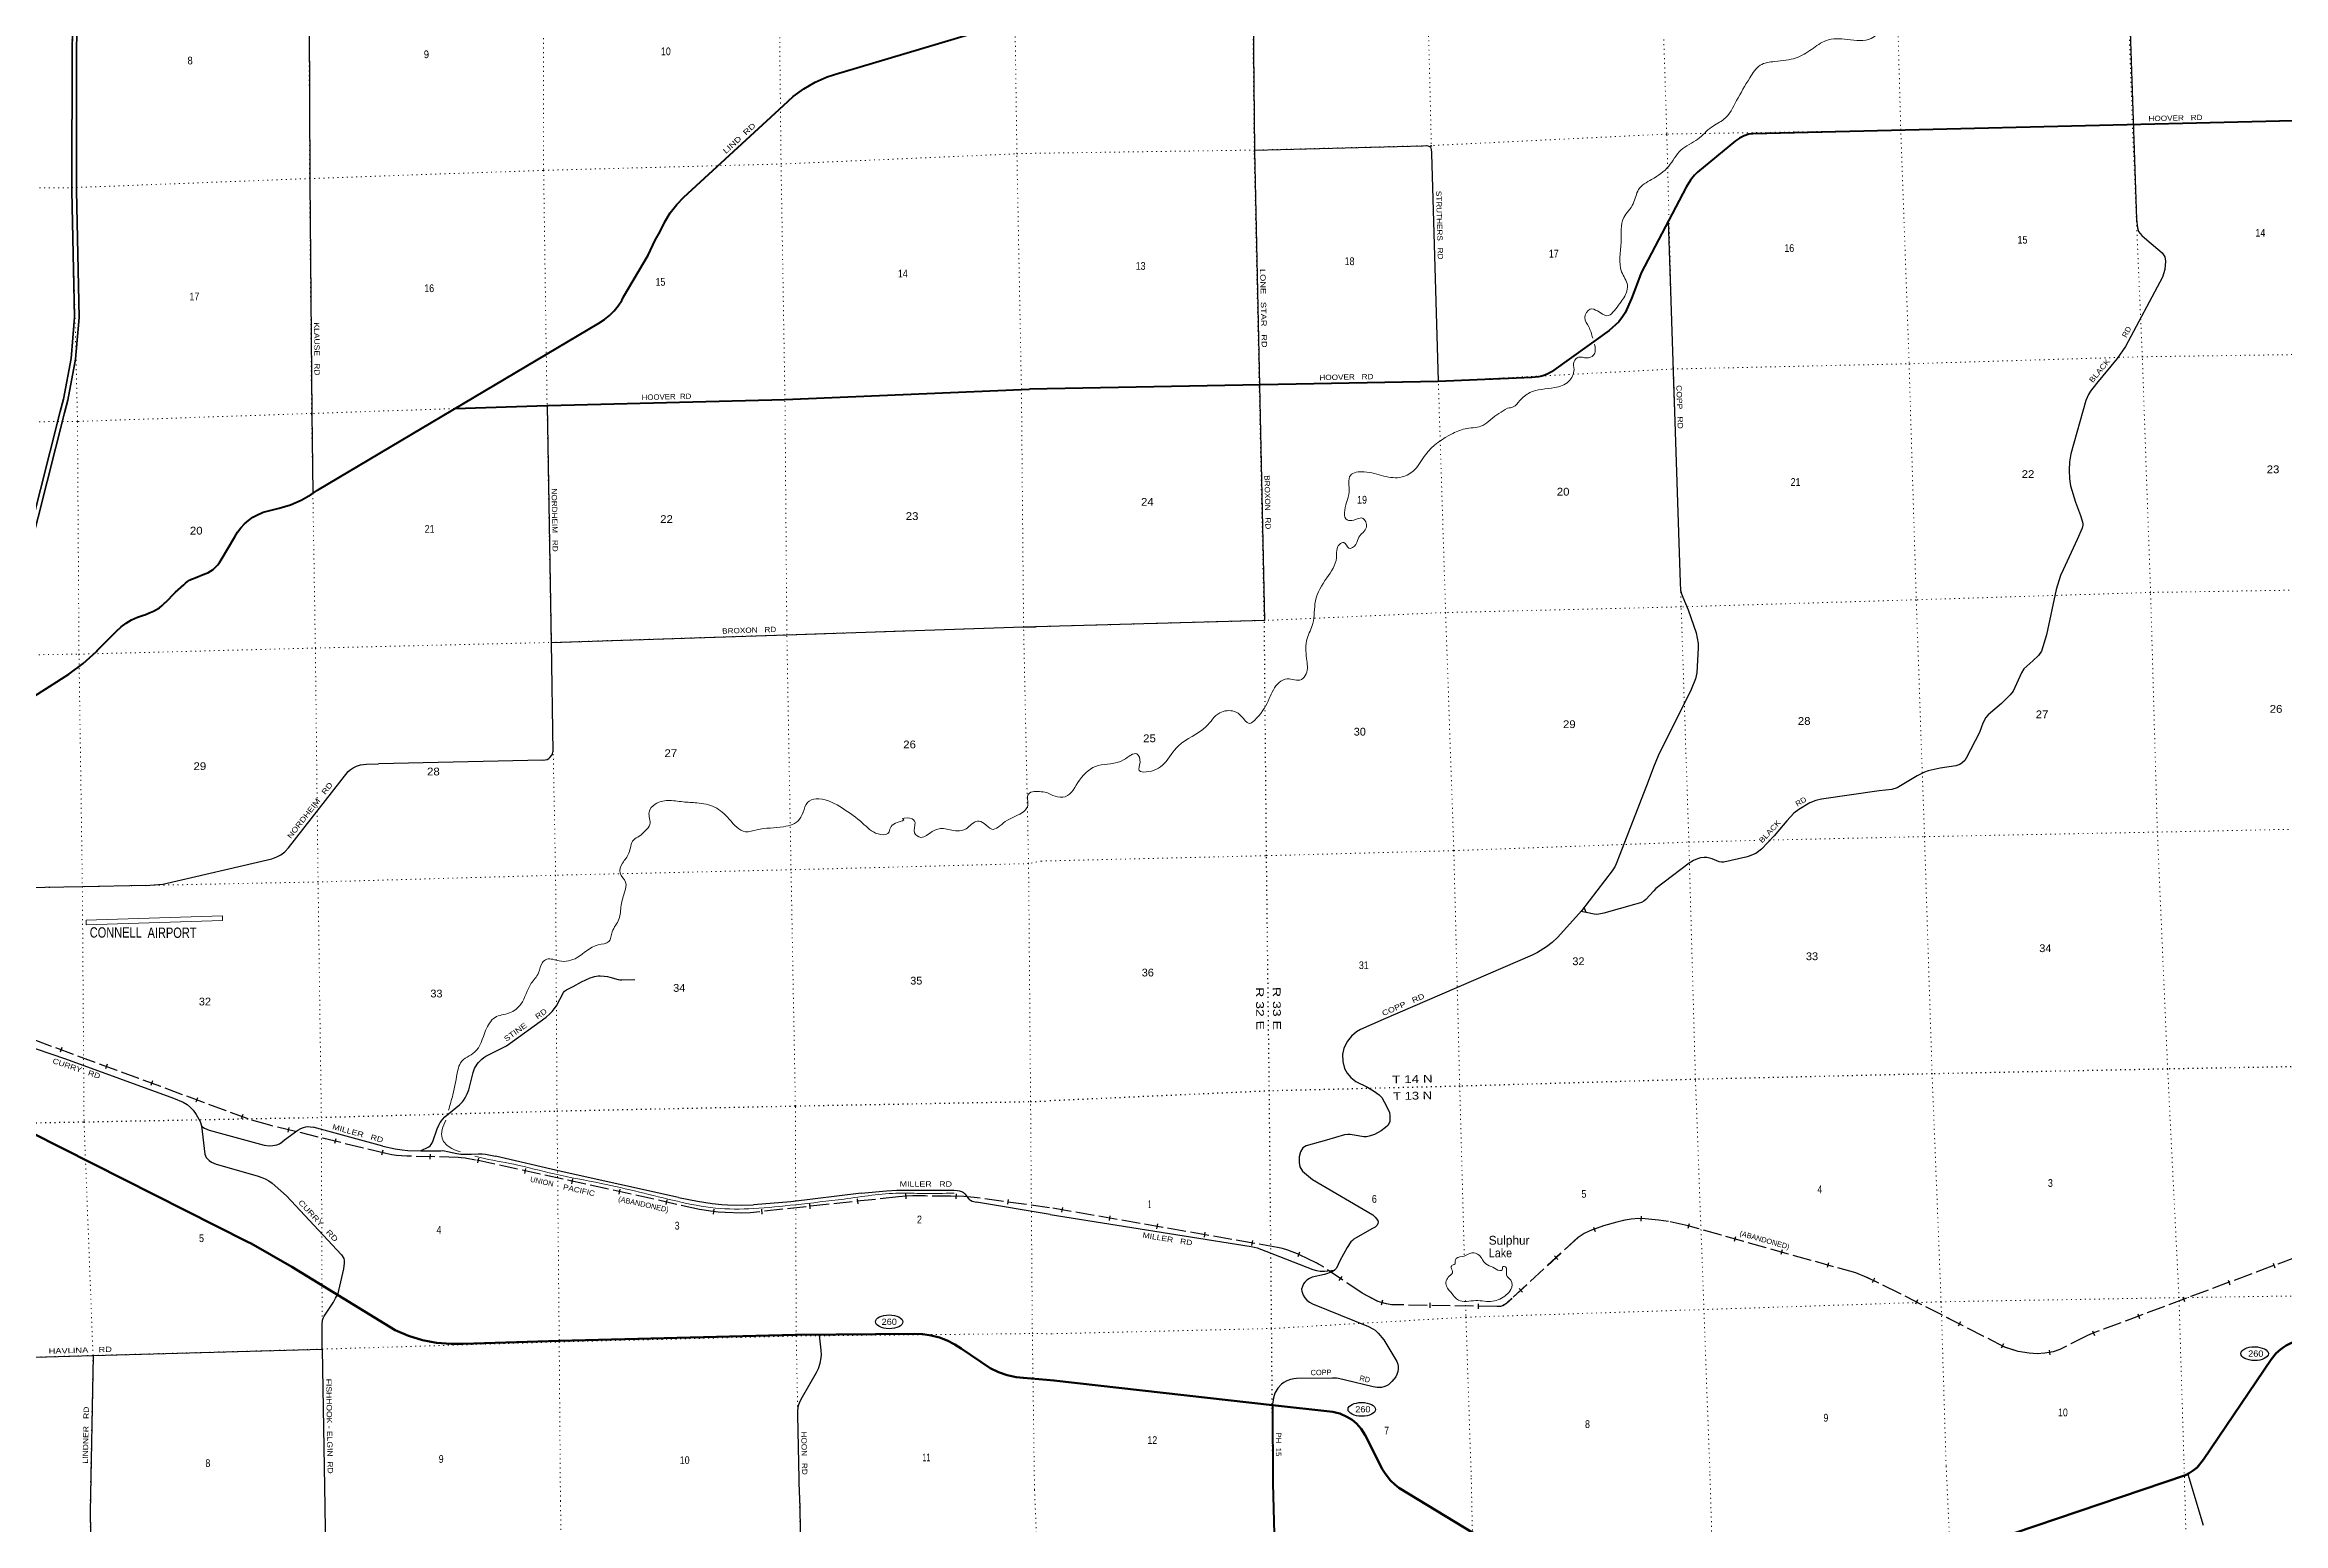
# Model space of a CAD drawing. Header units: feet. Extents: x 501257 to 757852, y -360805 to -170898.
# Drawn here: x 544469 to 594971, y -314379 to -281045 of the extents above; entities that cross this region are included whole.
import ezdxf
from ezdxf.enums import TextEntityAlignment as Align

# ---------------------------------------------------------------- set-up
doc = ezdxf.new("R2010")
doc.units = ezdxf.units.FT
doc.header["$LTSCALE"] = 70
doc.linetypes.add('DOTTED', pattern=[1.5, 0.3, -1.2])
doc.linetypes.add('LONG_DASHED', pattern=[7.5, 6, -1.5])
for name, color, linetype, lineweight in [('17', 7, 'Continuous', 25), ('20', 7, 'Continuous', 35), ('23', 7, 'Continuous', 70), ('26', 7, 'Continuous', 40), ('27', 7, 'Continuous', 13), ('29', 7, 'Continuous', 25), ('30', 7, 'Continuous', 25), ('34', 7, 'Continuous', 25), ('36', 7, 'Continuous', 13), ('39', 7, 'Continuous', 13), ('6', 7, 'DOTTED', 25), ('63', 7, 'Continuous', 25), ('7', 7, 'DOTTED', 13)]:
    doc.layers.add(name, color=color, linetype=linetype, lineweight=lineweight)
doc.layers.add('41', color=7, linetype='Continuous')

msp = doc.modelspace()

# ---------------------------------------------------------------- linework, layer by layer
at = {"layer": '17'}
for centre, major_axis in [((563518.02, -309838.04), (-309.24, 1)), ((594326.14, -310556.34), (309.24, -1)), ((574180.95, -311812.25), (309.24, -1))]:
    msp.add_ellipse(centre, major_axis=major_axis, ratio=0.500121, dxfattribs=at)
at = {"layer": '20'}
for points in [[(543034.38, -296349.52), (544819.2, -289315.96), (544893.04, -289033.37), (545066.2, -288117.4), (545142.67, -287188.36), (545082.15, -284340.84), (545085.21, -281116.34), (545094.33, -280824.93), (545171.02, -280092.73), (545323.83, -279372.57), (545431.07, -279042.12)], [(543131.31, -296374.12), (544916.04, -289340.9), (544990.66, -289055.32), (545165.43, -288130.83), (545242.76, -287191.41), (545182.15, -284339.82), (545185.21, -281117.95), (545194.17, -280831.71), (545269.93, -280108.36), (545420.56, -279398.45), (545526.19, -279072.99)]]:
    msp.add_lwpolyline(points, dxfattribs=at)
at = {"layer": '23'}
msp.add_line((567234.37, -311161.52), (572171.55, -311717.08), dxfattribs=at)
for points in [[(567241.16, -311162.3), (566549.46, -311102.95), (566385.59, -311082.49), (566183.98, -311037.73), (565988.14, -310972.15), (565800.24, -310886.46), (565145.5, -310441.8), (564999.34, -310348.38), (564829.59, -310262.45), (564651.79, -310194.73), (564467.88, -310145.97), (564279.89, -310116.7), (564089.86, -310107.24), (561446.99, -310133.62), (561422.42, -310133.87), (561396.99, -310134.5), (556074.4, -310266.37), (553908.47, -310335.07), (553636.21, -310337.99), (553309.58, -310310.13), (552987.64, -310248.28), (552673.94, -310153.11), (552371.9, -310025.68), (550045.99, -308598.53), (549124.63, -308070.92), (549045.3, -308031.29), (543461.01, -305214.46)], [(593174.83, -312944.84), (594700.95, -310688.56), (594815.34, -310548.25), (594907.74, -310463.11), (594969.64, -310415.57), (595034.74, -310374.56), (595142.3, -310319.68), (595232.44, -310282.89), (595336.05, -310249.52), (595396.38, -310234.64), (595530.47, -310213.58), (595997.26, -310116.03), (596116.05, -310083.86), (596169.21, -310062.39), (596217.31, -310038.02), (596407.82, -309920.9), (598696.28, -308605.4)], [(572171.55, -311717.08), (573529.64, -311869.9), (573618.24, -311887.16), (573690.57, -311908.87), (573843.58, -311978.65), (573965.41, -312048.79), (574061.83, -312131.51), (574167.93, -312251.43), (574260.09, -312393.48), (574647.41, -313165.26), (574692.92, -313238.7), (574731.49, -313291.78), (574833.44, -313412.45)], [(574833.44, -313412.45), (574924.78, -313503.87), (575015.5, -313578.15), (577332.03, -314985.18), (577391.83, -315014.07), (577433.07, -315026.45), (577490.8, -315038.83), (577648.35, -315062.49), (577742.35, -315073.9), (577857.82, -315082.15), (577998.94, -315079.65), (588241.26, -314736.13), (588510.01, -314713.61), (588900.5, -314606.83), (592766.6, -313292.81), (592848.7, -313252.15), (592939.42, -313190.26), (593026.02, -313120.11), (593174.83, -312944.84)]]:
    msp.add_lwpolyline(points, dxfattribs=at)
at = {"layer": '26'}
for p, q in [((553729.41, -289247.41), (555800.67, -289175.33)), ((553730.71, -289248.05), (555800.67, -289175.33)), ((572171.55, -311717.08), (572177.18, -313478.94))]:
    msp.add_line(p, q, dxfattribs=at)
for points in [[(543344.41, -296296.5), (545013.62, -295233.08), (545336.69, -294994.48), (545633.04, -294723.43), (545651.18, -294704.88), (546085.67, -294267.94), (546190.54, -294170.71), (546305, -294084.97), (546427.79, -294011.67), (546557.58, -293951.6), (546692.93, -293905.43), (546724.83, -293896.8), (546848.28, -293841.61), (546921.35, -293814.18), (546991.15, -293779.27), (547056.92, -293737.26), (547117.93, -293688.6), (547173.53, -293633.83), (547189.07, -293616.28), (547415.08, -293385.52), (547608.35, -293217.95), (547645.53, -293180.96), (547686.37, -293148.07), (547730.43, -293119.62), (547777.22, -293095.94), (547826.23, -293077.27), (547862.35, -293067.12), (548083.52, -292975.45), (548148.96, -292947.69), (548211.13, -292913.25), (548269.37, -292872.5), (548323.02, -292825.88), (548371.51, -292773.91), (548414.31, -292717.16), (548448.41, -292660.94), (548756.26, -292140.29), (548817.78, -292036.05), (548889.86, -291938.82), (548971.7, -291849.66), (549062.42, -291769.54), (549161.02, -291699.34), (549266.41, -291639.83), (549377.44, -291591.67), (549393.22, -291585.92), (549759.23, -291494.96), (550009.71, -291417.82), (550250.75, -291314.93), (550479.72, -291187.41), (550622.91, -291090.48), (556970.92, -287319.7), (557094.64, -287239.99), (557209.35, -287147.79), (557313.79, -287044.11), (557406.83, -286930.07), (557487.43, -286806.94), (557528.63, -286730.89), (558080.31, -285791.75), (558242.65, -285447.19), (558355.53, -285251.71), (558457.73, -285038.37), (558581.66, -284836.88), (558725.98, -284649.46), (558886.92, -284480.21), (561134.42, -282410.59), (561355.08, -282211.88), (561595.3, -282037.33), (561852.45, -281888.85), (562123.72, -281768.06), (562406.12, -281676.29), (562438.88, -281667.72), (566475.26, -280468.04)], [(598017.58, -282694.15), (583007.51, -283052.65), (582917.32, -283058.62), (582809.27, -283098.73), (582705.15, -283150.29), (582612.25, -283207.21), (581755.24, -283917.45), (581692.55, -283985), (581597.83, -284100.52), (581499.67, -284255.19), (580484.17, -286187.69), (580384.78, -286453.36), (580266.2, -286765.71), (580127.66, -287086.49), (580065.15, -287181.46), (579982.89, -287294.64), (579761.31, -287484.13), (578460.09, -288421.19), (578394.26, -288459), (578315.75, -288497.09), (578246.76, -288518.51), (578170.63, -288535.17), (578015.99, -288544.69), (575909.37, -288633.36), (566687.6, -288813.29)], [(555800.67, -289175.33), (555825.67, -289174.73), (561168.36, -289046.41), (566503.58, -288817.52), (566687.69, -288813.29)], [(572177.18, -313478.94), (572218.04, -315194.68)]]:
    msp.add_lwpolyline(points, dxfattribs=at)
at = {"layer": '29'}
for p, q in [((555703.06, -297175.73), (551995.7, -297254.56)), ((579243.93, -300610), (579202.91, -300487.93)), ((579243.93, -300610), (579125.54, -300588.52)), ((552095.4, -305874.82), (550520.73, -305451.64)), ((567148.5, -307420.97), (565490.87, -307143.21)), ((550728.31, -310454.05), (550787.82, -314003.37)), ((545558.06, -310596.58), (545490.26, -314130.13)), ((561492.95, -313743.48), (561459.38, -311932.48))]:
    msp.add_line(p, q, dxfattribs=at)
for points in [[(550275.64, -273470.67), (550427.18, -278753.52), (550446.36, -284060.75), (550446.36, -284109.66), (550491.75, -289355.45), (550520.4, -291151.37)], [(591368.76, -276279.75), (591660.8, -284974.92), (591684.59, -285174.86), (591709.57, -285255.8), (591778.66, -285343.61), (591890.87, -285445.69), (592241.37, -285735.29), (592298.89, -285823.35), (592314.5, -285924.38), (592297.01, -286114.26), (592246.68, -286287.01), (591415.23, -287847.44), (591223.21, -288115.2), (590755.71, -288683.5), (590620.9, -288854.91), (590575, -288931.46), (590521.3, -289063.34), (590183.03, -290270.19), (590151.68, -290449.79), (590141.48, -290633.52), (590146.58, -290832.56), (590172.08, -290989.6), (590287.66, -291354.64), (590399.17, -291661.39), (590447.5, -291830.32), (590452.6, -291876.25), (590435.17, -291940.25), (590323.49, -292201.51), (590003.77, -292881.66), (589945.12, -293012.8), (589845.49, -293330.08), (589629.64, -294351.88), (589514.14, -294718.96), (589446.42, -294812.73), (589319.87, -294937.48), (589121.42, -295117.04), (589063.32, -295203.2), (588876.61, -295617.2), (588812.96, -295702.38), (588618.25, -295893.68), (588317.07, -296150.7), (588259.48, -296211.77), (588194.87, -296341.78), (588115.56, -296549.67), (587815.58, -297126.91), (587785.15, -297181.46), (587729.05, -297237.6), (587678.05, -297273.33), (587586.09, -297303.17), (587229.26, -297352.43), (586963.47, -297412.99), (586877.3, -297441.74), (586709.73, -297529.57), (586257.91, -297799.29), (586142.86, -297834.72), (585855.44, -297868.08), (584550.57, -298053.28), (584429.17, -298082.25), (584291.46, -298138.39), (584043.08, -298286.45), (583929.34, -298368.06), (583770, -298540.59), (583483.94, -298883.75), (583202.43, -299184.48), (583072.5, -299276.5), (582901.88, -299344.8), (582850.64, -299363.26), (582353.36, -299475.54), (582297.26, -299478.1), (582248.81, -299465.34), (582090.06, -299402.03), (581965.74, -299370.92), (581909.64, -299365.82), (581825.48, -299376.02), (581759.49, -299396.1), (581667.37, -299433.44), (581569.64, -299496.61), (580818.18, -300071.39), (580771.61, -300117.39), (580591.22, -300316.36), (580546.26, -300353.95), (580496.86, -300380.16), (580335.44, -300430.93), (579641.2, -300623.52), (579530.35, -300646.82), (579474.25, -300651.92), (579423.25, -300646.82), (579243.93, -300610)], [(571719.36, -278901.56), (571760.97, -283425.29), (571984.47, -294024.92), (566820.26, -294166.38)], [(571762.53, -283419.4), (575563.82, -283321.75), (575637.88, -283318.78), (575670, -283321.76), (575692.29, -283328.89), (575715.2, -283340.8), (575730.6, -283357.16), (575742.56, -283376.5), (575751, -283405.64), (575757.42, -283475.29), (575758.6, -283499.09), (575909.37, -288632.17)], [(581091.98, -285004.37), (581364.17, -293172.57), (581376.61, -293344.9), (581395.7, -293423.7), (581425.12, -293498.75), (581545.91, -293783.06), (581725.3, -294301.23), (581770.01, -294541.56), (581774.43, -294643.77), (581740.91, -295203.11), (581713.23, -295337.86), (581615.09, -295577.6), (580870.05, -297074.93), (580760.39, -297336.13), (580640.71, -297656.04), (580007.7, -299303.01), (579923.03, -299510.05), (579892.43, -299576.39), (579831.29, -299670.99), (579137.82, -300572.55), (578606.71, -301164.97), (578479.66, -301283.54), (578347.06, -301380.51), (578148.15, -301508.1), (578022.81, -301573.71), (574666.35, -303021.72)], [(555800.67, -289175.33), (555891.43, -294520.8), (555932.37, -296990.08)], [(555891.43, -294520.8), (561211.86, -294348.65), (566552.31, -294172), (566820.26, -294166.38)], [(546744.59, -300003.23), (547129.66, -299973.55), (549591.1, -299398.22), (549701.55, -299357.88), (549794.47, -299307.01), (549883.88, -299242.11), (549969.79, -299152.65), (551310.96, -297431.92), (551358.29, -297391.57), (551423.17, -297344.21), (551498.55, -297307.37), (551594.98, -297281.07), (551729.97, -297265.28), (551995.7, -297254.56)], [(555703.06, -297175.73), (555758.72, -297170.55), (555800.79, -297160.03), (555837.61, -297138.98), (555863.91, -297116.18), (555909.49, -297058.29), (555921.76, -297031.98), (555932.37, -296990.08)], [(546744.59, -300003.23), (545317, -300027.85), (542339.37, -300086.77)], [(555780.02, -302970.66), (555864.04, -302897.41), (555919.26, -302840.4), (556010.43, -302714.11), (556171.73, -302412.4), (556195.4, -302381.7), (556241.86, -302349.25), (556389.13, -302279.08), (556574.97, -302173.84), (556774.84, -302082.62), (556823.05, -302064.21), (556868.63, -302051.93), (556954.54, -302039.65), (557002.75, -302040.52), (557091.29, -302044.91), (557164.05, -302054.56), (557216.65, -302065.08), (557402.49, -302121.21), (557439.3, -302128.23), (557490.15, -302128.23), (557781.18, -302121.21)], [(554420.36, -303849.75), (554883.65, -303615.57), (555780.02, -302970.66)], [(543636.03, -303466.21), (544937.51, -303905.71), (547373.84, -304798.59)], [(574666.35, -303021.72), (574151.43, -303243.86), (574062.84, -303296.9), (573953.43, -303399.01), (573858.83, -303511.25), (573775.57, -303668.34), (573746.62, -303812.37), (573757.94, -303969), (573792.52, -304123.68), (573851.87, -304234), (573935.33, -304332.93), (574049.69, -304417.24), (574314.15, -304548.08), (574470.86, -304644.25), (574573.99, -304719.34), (574634.06, -304782.05), (574688.39, -304878.96), (574807.47, -305113.78), (574817.67, -305200.54), (574814.7, -305320.21), (574803.86, -305362.05), (574773.48, -305408.09), (574715.67, -305458.27), (574620.77, -305533.65), (574470.86, -305613.93), (574348.45, -305654.76), (574290, -305664.34), (574228.53, -305664.56), (574009.8, -305631.02), (573920.03, -305616.48), (573868.93, -305614.36), (573792.05, -305625.64), (573383.08, -305738.94), (572924.51, -305873.91), (572854.07, -305917.59), (572796.09, -306002.75), (572767.37, -306121.74), (572768.44, -306247.32), (572782.67, -306346.29), (572845.73, -306440.32), (573068.05, -306632.87), (574429.45, -307424.83), (574463.21, -307452.51), (574486.16, -307476.74), (574542.27, -307557.13), (574552.47, -307590.3), (574547.37, -307624.74), (574526.97, -307661.75), (574509.11, -307682.17), (574481.06, -307706.4), (574409.66, -307740.86), (574005.73, -307977.68), (573971.04, -308001.14), (573935.34, -308036.87), (573851.19, -308165.73), (573685.37, -308465.54)], [(552944.8, -305986.29), (553132.96, -305890.38), (553165.39, -305866.7), (553188.19, -305840.39), (553212.73, -305805.31), (553227.64, -305771.1), (553322.31, -305490.44), (553358.25, -305405.37), (553388.93, -305343.1), (553416.1, -305305.38), (553440.65, -305275.56), (553497.63, -305216.8), (553823.73, -304946.67), (553893.86, -304874.75), (553914.03, -304845.81), (553953.47, -304785.29), (554001.69, -304694.95), (554037.62, -304606.37), (554132.3, -304213.45), (554146.32, -304173.1), (554167.36, -304123.98), (554226.97, -304031.02), (554256.78, -303990.67), (554301.92, -303942.87), (554329.97, -303915.68), (554377.31, -303878.85), (554420.36, -303849.75)], [(547373.84, -304798.59), (547592.5, -304888.44), (547680.16, -304941.06), (547753.79, -305004.21), (547816.91, -305067.36), (547887.03, -305162.08), (547974.69, -305319.94), (548006.25, -305418.17)], [(548006.25, -305418.17), (548033.42, -305448.86), (548072.87, -305474.31), (548178.06, -305516.4), (549415.79, -305853.19), (549528, -305867.21), (549612.15, -305863.71), (549701.56, -305846.16), (549762.92, -305821.61), (549813.77, -305790.03), (549878.63, -305737.42), (550176.67, -305516.4), (550245.04, -305477.8), (550302.89, -305453.26), (550359, -305439.21), (550404.58, -305435.72), (550455.42, -305439.21), (550520.73, -305451.64)], [(548006.25, -305418.17), (548083.73, -306058.78), (548113.54, -306134.21), (548174.89, -306199.11), (548232.75, -306239.46), (548336.19, -306283.3), (549261.88, -306549.93), (549368.83, -306583.26), (549438.96, -306614.83), (549523.11, -306660.44), (549598.5, -306711.31), (549796.61, -306881.46), (549921.08, -306998.98), (551162.35, -308325.08), (551213.21, -308411.04), (551225.47, -308458.4), (551227.23, -308516.29), (551211.44, -308640.82), (551071.2, -309226.71)], [(552095.4, -305874.82), (552372.52, -305938.25), (552532.06, -305962.8), (552663.55, -305975.08), (552959.84, -305983.85)], [(552959.84, -305983.85), (553232.46, -305984.73), (553400.76, -305979.47), (553444.15, -305979.03), (553483.6, -305983.41), (553553.29, -305997.01), (553765.42, -306042.61), (553852.2, -306055.77), (553899.54, -306061.91), (553930.22, -306061.91), (554093.27, -306056.65), (554258.07, -306049.63), (554300.14, -306048.75), (554339.59, -306051.39), (554410.59, -306061.91), (554635.2, -306106.71)], [(558770.04, -307035.23), (556121.43, -306445.3), (554635.2, -306106.71)], [(558770.04, -307035.23), (559194.62, -307119.18), (559524.22, -307168.3), (559741.61, -307192.86), (559874.86, -307199.87), (560183.42, -307206.89), (560455.47, -307202.09)], [(562887.34, -306938.96), (561300.7, -307132.39), (560455.47, -307202.09)], [(562887.34, -306938.96), (563456.64, -306882.39), (563695.07, -306868.36), (564974.9, -306868.36)], [(564974.9, -306868.36), (565054.67, -306874.49), (565107.27, -306885.02), (565172.13, -306909.57), (565194.93, -306923.61), (565222.98, -306949.92), (565300.12, -307048.15), (565328.17, -307077.97), (565356.22, -307099.01), (565391.28, -307114.8), (565431.61, -307128.83), (565490.87, -307143.21)], [(567148.5, -307420.97), (571686.72, -308137.72), (571823.83, -308172.11), (572020.76, -308242.24), (573078.5, -308662.05), (573160.37, -308684.51), (573241.72, -308696.51), (573338.61, -308697.78), (573572.35, -308671.79)], [(573685.37, -308465.54), (573608.92, -308626.33), (573568.99, -308675.96), (573517.12, -308707.99), (573342.64, -308769.54), (573063.21, -308834.3), (573005.41, -308860.49), (572943.35, -308898.1), (572897.45, -308941.48), (572864.3, -308984.86), (572842.54, -309040.74), (572826.04, -309099.69), (572828.59, -309150.73), (572859.39, -309233.59), (572894.9, -309296.18), (572940.8, -309347.22), (572999.46, -309391.87), (573069.78, -309430.54), (574336.69, -309941.4), (574435.18, -309995.38), (574483.64, -310028.55), (574519.34, -310060.45), (574552.49, -310091.07), (574677.59, -310241.09), (574972.84, -310731.52), (574993.66, -310795.37), (575003.86, -310846.41), (575003.86, -310894.89), (574992.84, -310956.49), (574970.71, -311027.58), (574947.76, -311076.07), (574861.92, -311186.11), (574802.41, -311243.21), (574784.55, -311259.8), (574738.65, -311285.32), (574676.73, -311304.61), (574626.44, -311318.49), (574583.09, -311321.04), (574529.54, -311319.77), (574437.07, -311305.95), (573811.28, -311154.01), (573657.4, -311118.17), (573608.94, -311111.79), (573591.09, -311110.52), (573521.55, -311106.54), (572706.19, -311116.9), (572649.9, -311123.31), (572576.14, -311139.86), (572494.53, -311170.49), (572425.68, -311206.21), (572372.08, -311242.65), (572290.52, -311336.35), (572224.14, -311446.61), (572191.06, -311550.7), (572167.34, -311698.43)], [(550728.31, -310454.05), (550727.57, -309900.28), (550737.21, -309799.42), (550751.23, -309755.56), (550773.15, -309707.33), (550874.84, -309549.46), (550983.54, -309391.59), (551030.87, -309305.63), (551071.2, -309226.71)], [(540283.45, -310749.56), (545558.06, -310596.58), (550728.31, -310454.05), (550729, -310454.03)], [(561459.38, -311932.48), (561458.87, -311838.56), (561476.4, -311726.3), (561504.45, -311638.59), (561560.56, -311526.33), (561883.14, -310982.56), (561925.22, -310887.84), (561960.28, -310768.56), (561988.34, -310649.28), (561991.84, -310586.13), (561988.34, -310477.38), (561948.39, -310141.75)], [(592821.93, -313270.42), (593164.16, -314419.9)], [(550787.82, -314003.37), (550941.69, -325176.98)], [(561492.95, -313743.48), (561535.2, -315519.88), (561577, -323354.12), (561723.97, -331530.22)], [(545490.26, -314130.13), (545525.18, -315882.06), (556500.22, -315614.12), (556951.76, -315574.43), (556981.34, -315572.98), (557014.94, -315575.57), (557130.82, -315601.3), (557281.17, -315640.23), (557332.87, -315647.99), (557378.45, -315644.24), (557619.38, -315594.74), (557723.16, -315578.15), (557897.15, -315572.33), (567345.87, -315390.49)]]:
    msp.add_lwpolyline(points, dxfattribs=at)
at = {"layer": '34', "linetype": 'LONG_DASHED', "lineweight": 13}
for points in [[(567136.4, -307261.83), (565438.49, -307030.05), (565200.78, -307010.63), (564909.7, -307000.92), (564332.42, -306997.27), (564055.9, -306997.27), (563905.51, -307002.14), (563730.87, -307016.68), (560383.54, -307375.88), (560189.49, -307380.73), (559820.8, -307371.02), (559663.14, -307361.31), (559490.92, -307341.9), (559347.81, -307320.05), (559238.66, -307298.21), (554188.55, -306186.68), (553950.85, -306142.99), (553861.1, -306133.28), (553795.61, -306128.43), (552633.82, -306097.52), (552519.75, -306092.02), (552402.91, -306082.93), (552296.18, -306068.36), (552167.05, -306041.1), (549545.6, -305403.03), (549056.3, -305258.58), (539612.73, -301774.74)], [(595243.49, -308384.38), (590714.73, -310077.41), (590551.53, -310144.81), (589926.4, -310460.11), (589780.74, -310511.38), (589595.18, -310539.95), (589419.14, -310554.23), (589237.73, -310544.38), (588990.92, -310501.86), (588687.3, -310405.7), (586320.26, -309193.16), (585581.6, -308831.95), (585329.67, -308733.27), (581549.5, -307672.65), (581105.95, -307571.58), (580878.67, -307539.51), (580577.18, -307513.99), (580429.56, -307505.49), (580260.07, -307521.67), (580120.67, -307539.81), (579934.15, -307585.94), (579636.91, -307671.93), (579325.13, -307785.89), (579201.42, -307843.02), (579062.42, -307930.35), (577569.09, -309307.4), (577446.92, -309420), (577360.09, -309471.17), (577312.51, -309485.45), (577229.25, -309490.21), (574975.72, -309451.13), (574853.85, -309448.56), (574739.66, -309429.52), (574596.92, -309391.43), (574533.82, -309368), (574193.72, -309187.64), (573305.14, -308589.27), (573154.94, -308504.16), (572770.36, -308318.92), (572511.76, -308219.13), (572396.37, -308179.86), (572283.69, -308156.45), (567137.71, -307258.36)]]:
    msp.add_lwpolyline(points, dxfattribs=at)
at = {"layer": '36'}
for p, q in [((545400.8, -300785.27), (548478.11, -300686.62)), ((545400.8, -300785.27), (545404, -300885.22)), ((545404, -300885.22), (548481.31, -300786.57)), ((548478.11, -300686.62), (548481.31, -300786.57))]:
    msp.add_line(p, q, dxfattribs=at)
at = {"layer": '39'}
for points in [[(591236.76, -274133.05), (590849.48, -274035.69), (590502.69, -274030.6), (590259.76, -274191.86), (590006.78, -274550.61), (589473.18, -275089.72), (588905.91, -275386.18), (588502.07, -275426.84), (588193.87, -275497.22), (588127.5, -275698.18), (588234.77, -275975.14), (588377.33, -276285.4), (588141.83, -276557.16), (587861.19, -276868.33), (587811.95, -277167.46), (587908.74, -277758.64), (587645.75, -278119.67), (587354.47, -278215.77), (587181.27, -278481.89), (586925.54, -278816.56), (586990.07, -279014.13), (587159.21, -279271.37), (586962.47, -279558.23), (586464.9, -279893.13), (586137.48, -280255.83), (585927.78, -280645.66), (585675.68, -280901.75), (585138.26, -280923.73), (584659.42, -280950.24), (584330.95, -281147.93), (583982.16, -281340.12), (583502.98, -281420.97), (583171.05, -281506.05), (582935.92, -281789.88), (582639.38, -282304.73), (582352.01, -282724.74), (582073.21, -282899.01), (581765.22, -283172.65), (581381.91, -283422.08), (581106.85, -283783.42), (580721, -284081.22), (580427.63, -284306.18), (580306.51, -284627.3), (580092.51, -284942.78), (580033, -285497.76), (580045.36, -286161.57), (580173.7, -286468.17), (580150.83, -286641.84), (579971.9, -286918.17), (579713.14, -287154.31), (579500.24, -287047.13), (579333.76, -287007.17), (579214.66, -287197.43), (579301.58, -287402.46), (579391.94, -287658.65)], [(579435.72, -287791.36), (579412.05, -288045.62), (579254.7, -288106.05), (579074.8, -288088.58), (578970.97, -288185.86), (578970.38, -288362.97), (578849.79, -288635.78), (578533.62, -288774.79), (577972.8, -288887.95), (577746.61, -289068.9), (577599.78, -289209.56), (577469.63, -289237.09)], [(577469.63, -289237.09), (577090.54, -289492.45), (576911.31, -289627.91), (576554.66, -289695.52), (576237.69, -289808.39), (575621.61, -290287.25), (575372.17, -290629.81), (575090.92, -290790.05), (574683.21, -290770.44), (574234.84, -290673.39), (573924.93, -290753.88), (573898.05, -291124.88), (573838.84, -291361.88), (573851.02, -291758.03), (574000.23, -291760.2), (574210.68, -291722.54), (574285.27, -291919.85), (574118.83, -292143.53), (574049.4, -292310.35), (573888.7, -292393.01), (573780.08, -292269.04), (573678.56, -292309.91), (573611.25, -292611.52), (573393.41, -293063.95), (573137.39, -293585.79), (573076.51, -294096.54), (572951.8, -294431.84), (572935.39, -294881.06), (572927.97, -295229.42), (572819.03, -295357.02), (572500.18, -295343.15), (572319.22, -295422.31), (572094.62, -295786.36), (571810.01, -296230.46), (571638.22, -296345.6), (571470.09, -296186.95), (571305.41, -296074.49), (570981.94, -296107.03), (570671.09, -296418.98), (570043.52, -296851.85), (569725.21, -297248.52), (569315.95, -297440.26), (569161.85, -297410.04), (569180.32, -297224.41), (569107.93, -297033.09), (568809.83, -297169.62), (568237.24, -297293.14), (567814.06, -297622.1), (567493.11, -297998.71), (567263.05, -297988.58), (567077.14, -297906.86), (566903.2, -297883.96)], [(553577.3, -305068.8), (553675.47, -304718.41), (553790.94, -304163.14), (553850.1, -303996.22), (554166.37, -303757.02), (554414.71, -303272.22), (554626.67, -302975.79), (554953.28, -302875.22), (555208.47, -302676.15), (555443.19, -302205.85), (555606.87, -301973.32), (555695.98, -301735), (555796.3, -301663.48), (556072.91, -301701.37), (556478.73, -301626.58), (556952.31, -301338.29), (557195.37, -301266.44), (557270.92, -301044.65), (557423, -300762.13), (557473.52, -300446.46), (557554.23, -300131.88), (557574.04, -299927.9), (557450.99, -299720.21), (557504.32, -299495.07), (557648.23, -299273.21), (557755.43, -298969.9), (557877.59, -298889.66), (558016.52, -298766.62), (558122.75, -298626.45), (558101.96, -298345.17), (558241.16, -298165.74), (558522.13, -298084.69), (558868.86, -298114.4), (559183.26, -298139.05), (559582.21, -298231.6), (559910.38, -298505.53), (560277.02, -298788.35), (560533, -298744.31), (561136.04, -298675.59), (561498.75, -298507.47), (561717.2, -298096.06), (561932.88, -298049.22), (562470.21, -298260.39), (562920.89, -298595.02), (563268.22, -298838.16), (563487.16, -298831.49), (563621.27, -298617.98), (563832.88, -298504.81), (563828.8, -298502.92), (563987.05, -298484), (564102.71, -298583.17), (564093.82, -298815.01), (564235.66, -298915.4), (564488.83, -298780.83), (564746.26, -298718.61), (565051.37, -298767.71), (565254.94, -298719.22), (565509.13, -298552.39), (565665.41, -298599.99), (565834.36, -298731.77), (566138.64, -298559.39), (566508.63, -298366.88), (566646.06, -298195.56), (566662.24, -297939.33), (566793.13, -297880.98), (566913.48, -297884.24)], [(553844.61, -306003.37), (553652.66, -305931.45), (553434.51, -305700.36), (553514.35, -305292.22)], [(564983.12, -306937.23), (564281.15, -306944.15), (563751.05, -306936.29), (562502.21, -307069.21), (561406.42, -307197.24), (560460.16, -307284.48), (559599.28, -307272.45), (558740.64, -307120.96), (557024.66, -306716.6), (555964.59, -306505.25), (555055.1, -306287.3), (554292.36, -306133.34), (554171.18, -306101.59)], [(576153.14, -308810.8), (576232.43, -308702.08), (576196.8, -308592.32), (576241.94, -308552.91), (576289.59, -308529.53), (576285.72, -308469.26), (576312.25, -308414.23), (576495.84, -308355.13), (576666.92, -308282.27), (576827.8, -308336.46), (576978.91, -308531.78), (577140.47, -308608.09), (577297.94, -308682.5), (577349.93, -308669.08), (577365.77, -308594.2), (577422.27, -308596.76), (577446.03, -308779.29), (577544.45, -308899.5), (577546.98, -309112.76), (577441.82, -309232.21), (577131.82, -309375.09), (576754.51, -309360.72), (576361.15, -309348.79), (576196.74, -309179.97), (576077.66, -308977.79), (576087.77, -308913.12), (576153.14, -308810.8)]]:
    msp.add_spline(points, degree=3, dxfattribs=at)
at = {"layer": '6'}
for points in [[(572177.18, -313478.94), (572148.55, -309987.32), (572096.72, -304633.35), (572032.26, -299328), (571984.47, -294024.92), (571875.19, -288765.47), (571762.19, -283459.8), (571709.62, -278160.62), (571563.59, -272889.58), (571395.5, -267727.95)], [(598584.61, -304126.82), (597669.53, -304044.64), (592363.97, -304137.95), (587046.82, -304247.67), (581709.96, -304371.98), (576392.16, -304525.98), (572096.72, -304633.35), (567085.06, -304858.75)], [(536786.82, -305523.29), (540177.07, -305424.59), (545354.47, -305330.23), (550708.69, -305227.8), (556025.75, -305083.92), (561403.86, -304970.86), (566709.88, -304871.55), (567085.06, -304858.75)], [(572177.18, -313478.94), (572219.94, -315325.6), (572301.83, -320633.39), (572386.52, -325862.48), (572396.67, -331162.76), (572449.67, -336468.61)]]:
    msp.add_lwpolyline(points, dxfattribs=at)
at = {"layer": '63'}
for p, q in [((544855.74, -303655.12), (544817.45, -303758.89)), ((545876.34, -304031.63), (545838.06, -304135.4)), ((546896.94, -304408.14), (546858.66, -304511.92)), ((547917.55, -304784.66), (547879.27, -304888.43)), ((548938.15, -305161.17), (548899.87, -305264.94)), ((549978.36, -305456.39), (549952.2, -305563.86)), ((551035.34, -305713.66), (551009.18, -305821.14)), ((552092.32, -305970.94), (552066.16, -306078.41)), ((553162.52, -306061.07), (553159.58, -306171.64)), ((554253.67, -306149.3), (554229.89, -306257.33)), ((555316.08, -306383.14), (555292.3, -306491.16)), ((556378.49, -306616.98), (556354.71, -306725)), ((557440.9, -306850.81), (557417.12, -306958.84)), ((563884.44, -306953.22), (563893.62, -307063.45)), ((565028.9, -306952.67), (565025.21, -307063.22)), ((558503.31, -307084.65), (558479.53, -307192.67)), ((559563.84, -307299.3), (559551.45, -307409.21)), ((560637.99, -307297.78), (560649.79, -307407.76)), ((561719.62, -307181.72), (561731.43, -307291.69)), ((562801.25, -307065.65), (562813.06, -307175.63)), ((566207.41, -307079.07), (566192.45, -307188.66)), ((567429.36, -307258), (567410.34, -307366.96)), ((568501, -307445.02), (568481.98, -307553.98)), ((580485.19, -307458.11), (580478.83, -307568.54)), ((569572.64, -307632.05), (569553.63, -307741.01)), ((570644.29, -307819.07), (570625.27, -307928.04)), ((571715.93, -308006.1), (571696.91, -308115.06)), ((579410.48, -307700.93), (579448.45, -307804.81)), ((581568.69, -307625.59), (581538.81, -307732.08)), ((582616.09, -307919.46), (582586.21, -308025.96)), ((572777.83, -308267.67), (572738.01, -308370.87)), ((578529.69, -308352.91), (578604.67, -308434.22)), ((583663.48, -308213.33), (583633.6, -308319.83)), ((584710.88, -308507.2), (584681, -308613.7)), ((594746.42, -308516.29), (594785.15, -308619.9)), ((573728.88, -308813.74), (573667.1, -308905.48)), ((585747.89, -308857.05), (585699.3, -308956.42)), ((593727.46, -308897.22), (593766.19, -309000.83)), ((574649.7, -309353.25), (574621.18, -309460.12)), ((575720.08, -309413.53), (575718.16, -309524.12)), ((576807.75, -309432.39), (576805.84, -309542.99)), ((577729.96, -309090.36), (577804.95, -309171.67)), ((586722.44, -309342.44), (586672.01, -309440.89)), ((592708.49, -309278.15), (592747.23, -309381.76)), ((587690.64, -309838.41), (587640.21, -309936.86)), ((590669.32, -310041.53), (590711.54, -310143.76)), ((591689.53, -309659.08), (591728.26, -309762.68)), ((588658.84, -310334.38), (588608.41, -310432.83)), ((589689.07, -310474.4), (589705.9, -310583.72))]:
    msp.add_line(p, q, dxfattribs=at)
at = {"layer": '63', "linetype": 'LONG_DASHED'}
for points in [[(567135.85, -307265.89), (565438.05, -307034.13), (565200.54, -307014.72), (564909.62, -307005.02), (564332.41, -307001.37), (564055.97, -307001.37), (563905.75, -307006.23), (563731.26, -307020.76), (560383.81, -307379.97), (560189.49, -307384.83), (559820.62, -307375.12), (559662.78, -307365.4), (559490.38, -307345.97), (559347.1, -307324.09), (559237.82, -307302.22), (554187.74, -306190.7), (553950.26, -306147.05), (553860.73, -306137.36), (553795.4, -306132.53), (552633.67, -306101.62), (552519.49, -306096.11), (552402.47, -306087.01), (552295.48, -306072.4), (552166.14, -306045.1), (549544.53, -305406.99), (549055.01, -305262.47), (539611.06, -301778.49)], [(595245.05, -308388.18), (590716.23, -310081.23), (590553.24, -310148.54), (589928.01, -310463.89), (589781.74, -310515.37), (589595.66, -310544.02), (589419.19, -310558.34), (589237.27, -310548.46), (588989.95, -310505.85), (588685.74, -310409.51), (586318.42, -309196.83), (585579.95, -308835.71), (585328.37, -308737.16), (581548.49, -307676.62), (581105.21, -307575.62), (580878.21, -307543.59), (580576.89, -307518.08), (580429.64, -307509.6), (580260.53, -307525.74), (580121.43, -307543.85), (579935.21, -307589.9), (579638.18, -307675.83), (579326.7, -307789.68), (579203.38, -307846.63), (579064.92, -307933.62), (577571.87, -309310.41), (577449.38, -309423.31), (577361.74, -309474.95), (577313.23, -309489.52), (577229.33, -309494.31), (574975.64, -309455.23), (574853.47, -309452.65), (574738.79, -309433.53), (574595.68, -309395.34), (574532.14, -309371.75), (574191.61, -309191.16), (573302.98, -308592.76), (573153.04, -308507.79), (572768.73, -308322.69), (572510.36, -308222.98), (572395.29, -308183.82), (572282.92, -308160.48), (567137.01, -307262.4)]]:
    msp.add_lwpolyline(points, dxfattribs=at)
at = {"layer": '7'}
for points in [[(575271.11, -267630.76), (575419.36, -272771.48), (575620.71, -278006.87), (575751.8, -283316.52), (575908.08, -288593.33), (576073.69, -293845.74), (576258.99, -299214.37), (576392.16, -304525.98), (576495.04, -308351.65)], [(582035.95, -313230.57), (581901.84, -309561.32), (581709.96, -304371.98), (581561.52, -299022.52), (581388.27, -293717.98), (581202.69, -288345.36), (581064.01, -283045.94), (580892.89, -277745.37), (580675.73, -272633.09), (580609.8, -267495.79)], [(585927.1, -267360.13), (586059.43, -272461.71), (586194.89, -277601.83), (586341.91, -282943.31), (586530.13, -288237.37), (586691.79, -293558.31), (586878.24, -298898.73), (587048.34, -304231.53), (587253.26, -309386.32), (587365.75, -313094.52)], [(592730.91, -312956.33), (592619.3, -309293.45), (592363.97, -304137.95), (592131.14, -298796.72), (591979.02, -293393.02), (591791.36, -288078.79), (591566.84, -282844.55), (591384.24, -277424.67), (591289.66, -272359.42), (591233, -267223.53)], [(555518.99, -268119.24), (555611.9, -273358.57), (555714.04, -278586.96), (555723.04, -283875.89), (555800.67, -289175.33), (555891.43, -294520.8), (555994.04, -299769.32), (556025.75, -305083.92), (556075.11, -310291.36), (556103.02, -313874.96)], [(561492.96, -313743.48), (561422.61, -310158.87), (561403.86, -304970.86), (561305.53, -299645.71), (561211.86, -294348.65), (561168.36, -289046.41), (561080.36, -283733.1), (561022.32, -278411.05), (560980.56, -273271.92), (560859.06, -267988.86)], [(550787.82, -314003.37), (550728.31, -310454.05), (550708.69, -305227.8), (550634.89, -299920.21), (550573.95, -294646.57), (550488.51, -289357.37), (550445.15, -284061.17), (550425.73, -278756.36), (550273.99, -273470.7), (550175.97, -268248.44)], [(566798.6, -313627.01), (566749.75, -310103.38), (566709.88, -304871.55), (566664.95, -299506.9), (566552.31, -294172), (566503.58, -288817.52), (566401.46, -283502.52), (566326.49, -278231.21), (566294.27, -273035.67)], [(544945.43, -273638.48), (545081.17, -278929.07), (545083.24, -284266.5), (545206.46, -289536.7), (545240.67, -294784.77), (545317, -300027.85), (545354.47, -305330.23), (545558.06, -310596.58), (545490.26, -314130.13)], [(598017.58, -282694.15), (596826.82, -282723.21), (591566.84, -282846.93), (586353.81, -282970.68), (581066.39, -283057.95), (575751.8, -283316.52), (571769.33, -283419.34), (566555.98, -283494.85)], [(535087.44, -284290.2), (539941.91, -284267.38), (545083.24, -284266.5), (550445.15, -284061.17), (555723.04, -283875.89), (561080.36, -283733.1), (566401.46, -283502.52), (566555.98, -283494.85)], [(566687.6, -288813.29), (571872.82, -288714.3), (575909.37, -288633.36), (581192.28, -288356.07), (586530.13, -288237.37), (591791.36, -288078.79), (597079.36, -288004.05), (598164, -288036.71)], [(566680.92, -288813.46), (566503.58, -288817.52), (561168.36, -289046.41), (555800.67, -289175.33), (550488.51, -289357.37), (545206.46, -289536.7), (540039.92, -289578.45), (536073.3, -289552.58), (535210.39, -289546.95)], [(598294.25, -293376.61), (597306.98, -293307.18), (591979.02, -293393.02), (586691.79, -293558.31), (581388.27, -293717.98), (576073.69, -293845.74), (571984.47, -294024.92), (566820.26, -294166.38)], [(535335.23, -294884.96), (540133.03, -294851.35), (545240.67, -294784.77), (550573.95, -294646.57), (555891.43, -294520.8), (561211.86, -294348.65), (566820.18, -294163.14)], [(583363.79, -298975.78), (586878.24, -298898.73), (592131.14, -298796.72), (597484.48, -298684.06), (598445.71, -298813.12)], [(566951.09, -299449.06), (566664.95, -299506.9), (561305.53, -299645.71), (555994.04, -299769.32), (550634.89, -299920.21), (545317, -300027.85), (542141.59, -300090.69)], [(566951.09, -299449.06), (572032.26, -299328), (576258.99, -299214.37), (581561.52, -299022.52), (583071, -298983.37)], [(598707.96, -309265.97), (597879.04, -309217.42), (592619.3, -309293.45), (587253.26, -309386.32), (581901.84, -309561.32), (576532.24, -309734.78), (572154.66, -309989.18), (567215.03, -310107.09)], [(576522.19, -309360.9), (576532.24, -309734.78), (576652.35, -313366.74)], [(535706.7, -310767.72), (540283.45, -310749.56), (545558.06, -310596.58), (550728.31, -310454.05), (556075.11, -310291.36), (561422.61, -310158.87), (566749.75, -310103.38), (567215.03, -310107.09)], [(587365.75, -313094.52), (587446.87, -314797.96), (587624.17, -320180.28), (587812.68, -325537.18), (588002.43, -330835.76), (588313.23, -336093.21)], [(593519.6, -336040.03), (593315.84, -330737.14), (593148.67, -325405.95), (592985.84, -320079.21), (592779.22, -314722.47), (592730.91, -312956.33)], [(576652.35, -313366.74), (576690.18, -315151.86), (576899.64, -320444.76), (577117.55, -325743.09), (577387.76, -331038.92), (577707.86, -336304.14)], [(582976.82, -336191.85), (582668.89, -330934.56), (582520.26, -325603.44), (582286.45, -320267.06), (582088.84, -314982.63), (582035.95, -313230.57)], [(551154.85, -337103.83), (551020.24, -331823.73), (550930.44, -326452.77), (550886.46, -321133.23), (550814.97, -315824.38), (550787.82, -314003.37)], [(556103.02, -313874.96), (556137.01, -315638.99), (556198.56, -321002.36), (556263.93, -326353.62), (556376.82, -331682.46), (556484.83, -337000.74)], [(561807.34, -336885.36), (561724.79, -331518.1), (561627.13, -326168.77), (561555.82, -320882.74), (561534.07, -315502.29), (561492.95, -313743.48)], [(566798.6, -313627.01), (566875.79, -315409.4), (566922.86, -320746.87), (566991.65, -326061.89), (567070.53, -331378.76), (567134.19, -336748.13)], [(545490.26, -314130.13), (545525.18, -315882.06), (545498.72, -321279.58), (545561, -326564.55), (545694.36, -331896.63), (545861.55, -337234.82)]]:
    msp.add_lwpolyline(points, dxfattribs=at)

# ---------------------------------------------------------------- texts
at = {"layer": '17', "width": 1.1}
for p in [(563521.47, -309906.35), (594352.19, -310624.65), (574206.99, -311880.56)]:
    msp.add_text('260', height=140, dxfattribs=at).set_placement(p, align=Align.CENTER)
at = {"layer": '27'}
for s, rotation, width, p in [('HOOVER   RD', 1.368, 1.15, (591932.67, -282769.42)), ('LIND  RD', 42.641, 1.35, (559836.73, -283510.41)), ('HOOVER   RD', 1.105, 1.15, (573226.88, -288607.64)), ('HOOVER  RD', 1.376, 1.1, (557938.38, -289053.97)), ('PH  15', 270.183, 1.1, (572243.52, -312332.51))]:
    msp.add_text(s, height=120, rotation=rotation, dxfattribs=dict(at, width=width)).set_placement(p)
at = {"layer": '30'}
for s, rotation, width, p in [('STRUTHERS   RD', 271.529, 1.15, (575857.69, -284339.68)), ('LONE   STAR   RD', 271.199, 1.3, (571888.65, -286100.61)), ('KLAUSE   RD', 270.496, 1.2, (550544, -287303.48)), ('RD', 61.95, 1.1, (591431.55, -287659.82)), ('BLACK', 50.558, 1.2, (590672.9, -288674.59)), ('COPP   RD', 271.819, 1.2, (581280.06, -288721.09)), ('BROXON   RD', 271.199, 1.15, (571985.96, -290750.53)), ('NORDHEIM   RD', 270.973, 1.15, (555902.51, -291050.25)), ('BROXON   RD', 1.853, 1.15, (559753.13, -294323.43)), ('NORDHEIM   RD', 52.066, 1.25, (550022.25, -298954.96)), ('RD', 30.799, 1.1, (584010.63, -298224.3)), ('BLACK', 46.891, 1.2, (583215.61, -299054.53)), ('COPP   RD', 23.336, 1.25, (574669.17, -302944.27)), ('RD', 35.734, 1.2, (555587.45, -303023.57)), ('STINE', 35.734, 1.25, (554882.38, -303526.03)), ('CURRY   RD', 341.341, 1.2, (544633.02, -304003.42)), ('MILLER   RD', 344.958, 1.25, (550946.82, -305493.66)), ('CURRY   RD', 313.108, 1.3, (550178.93, -307157.1)), ('MILLER   RD', 350.804, 1.2, (569230.71, -307937.97)), ('HAVLINA    RD', 1.661, 1.3, (544558.93, -310558.47)), ('COPP', 0.728, 0.95, (573029.51, -311042.79)), ('RD', 346.353, 0.95, (574121.09, -311157.2)), ('FISHHOOK - ELGIN  RD', 270.961, 1.2, (550816.2, -311123.36)), ('LINDNER   RD', 88.901, 1.2, (545441.27, -313034.54)), ('HOON   RD', 271.062, 1.15, (561536.46, -312313.77))]:
    msp.add_text(s, height=120, rotation=rotation, dxfattribs=dict(at, width=width)).set_placement(p)
at = {"layer": '30', "width": 1.25}
msp.add_text('MILLER   RD', height=120, dxfattribs=at).set_placement((563755.78, -306789.97))
at = {"layer": '36', "width": 0.8}
for s, p in [('CONNELL', (545483.92, -301174.83)), ('AIRPORT', (546787.47, -301181.53))]:
    msp.add_text(s, height=232.3, dxfattribs=at).set_placement(p)
at = {"layer": '41'}
msp.add_text('Sulphur', height=200, dxfattribs=at).set_placement((577045.97, -308099.41))
at = {"layer": '41', "width": 0.9}
msp.add_text('Lake', height=200, dxfattribs=at).set_placement((577050.72, -308385.03))
at = {"layer": '6'}
for s, rotation, width, p in [('R 32 E', 270.696, 1.35, (571793.34, -302294.43)), ('R 33 E', 270.696, 1.35, (572173.19, -302290.44)), ('T 14 N', 1.432, 1.3, (574870.87, -304463.98)), ('T 13 N', 1.432, 1.25, (574892.08, -304839.58))]:
    msp.add_text(s, height=175, rotation=rotation, dxfattribs=dict(at, width=width)).set_placement(p)
at = {"layer": '63'}
for s, rotation, p in [('UNION', 347.587, (555411.44, -306677.1)), ('(ABANDONED)', 347.587, (557397.82, -307123.22)), ('(ABANDONED)', 344.327, (582695.5, -307894.58))]:
    msp.add_text(s, height=120, rotation=rotation, dxfattribs=at).set_placement(p)
at = {"layer": '63', "width": 1.15}
msp.add_text('PACIFIC', height=120, rotation=347.587, dxfattribs=at).set_placement((556153.94, -306850.6))
at = {"layer": '7', "width": 0.9}
for s, p in [('9', (553022.91, -281348.48)), ('8', (547691.7, -281488.91))]:
    msp.add_text(s, height=175, rotation=1.311, dxfattribs=at).set_placement(p)
at = {"layer": '7'}
for s, width, p in [('10', 0.85, (558371.16, -281279.96)), ('14', 0.85, (594345.59, -285371.2)), ('18', 0.85, (573796.63, -286013.24)), ('17', 0.85, (578403.09, -285841.9)), ('16', 0.85, (583716.4, -285715.79)), ('15', 0.85, (588978.38, -285528.07)), ('15', 0.85, (558248.35, -286477.67)), ('14', 0.85, (563717.28, -286290.03)), ('13', 0.85, (569082.68, -286118.36)), ('17', 0.85, (547733.8, -286808.6)), ('16', 0.85, (553031.44, -286621.48)), ('21', 0.85, (583858.7, -290991.05)), ('22', 1.1, (589070.39, -290812.21)), ('23', 1.1, (594598.02, -290704.93)), ('24', 1.1, (569201.2, -291438.98)), ('19', 0.85, (574078.1, -291390.49)), ('20', 1.1, (578581.88, -291209.05)), ('21', 0.85, (553040.83, -292047.82)), ('22', 1.1, (558353.27, -291826.84)), ('23', 1.1, (563893.36, -291758.87)), ('20', 1.1, (547742.99, -292087.26)), ('26', 1.1, (594666.33, -296106.64)), ('30', 1.05, (574000.92, -296619.58)), ('29', 1.1, (578721.41, -296451.71)), ('28', 1.1, (584020.54, -296378.21)), ('27', 1.1, (589387.31, -296228.86)), ('27', 1.1, (558450.5, -297103.68)), ('26', 1.1, (563836.76, -296907.87)), ('25', 1.1, (569249.69, -296769.49)), ('29', 1.1, (547824.56, -297397.3)), ('28', 1.1, (553093.4, -297518.38)), ('34', 1.05, (589467.44, -301502.19)), ('36', 1.05, (569218.2, -302050.94)), ('31', 0.85, (574117.8, -301884.47)), ('32', 1.05, (578933.97, -301796.61)), ('33', 1.05, (584203.85, -301683.65)), ('33', 1.05, (553168.29, -302523.82)), ('34', 1.05, (558646.46, -302397.83)), ('35', 1.05, (563994.61, -302233.69)), ('32', 1.05, (547945.5, -302704.86)), ('6', 0.85, (574410.05, -307154.55)), ('5', 0.85, (579138.47, -307040.98)), ('4', 0.85, (584460.33, -306938.36)), ('3', 0.85, (589662.55, -306796.1)), ('2', 0.85, (564147.48, -307618.82)), ('1', 0.4, (569362.51, -307274.24)), ('5', 0.85, (547949.95, -308040.63)), ('4', 0.85, (553306.2, -307855.32)), ('3', 0.85, (558681, -307757.69)), ('8', 0.85, (579218.91, -312231.07)), ('9', 0.85, (584597.57, -312088.21)), ('10', 0.85, (589890.18, -311968.42)), ('12', 0.85, (569345.58, -312592.75)), ('7', 0.85, (574687.97, -312377.45)), ('8', 0.85, (548093.33, -313111.96)), ('9', 0.85, (553356.83, -313017.74)), ('10', 0.85, (558796.01, -313044.96)), ('11', 0.65, (564267.82, -312983.2))]:
    msp.add_text(s, height=175, dxfattribs=dict(at, width=width)).set_placement(p)

doc.saveas('drawing.dxf')
